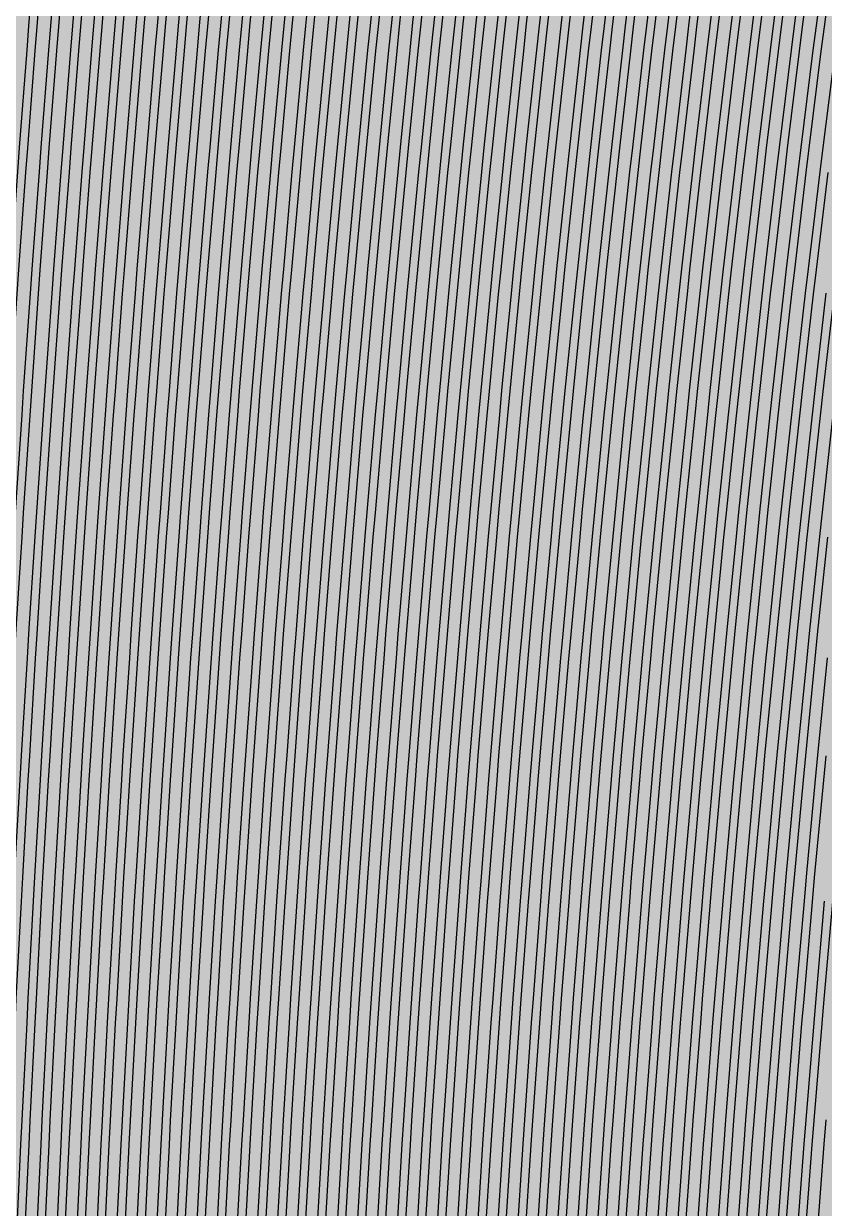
# Model space of a CAD drawing. Header units: metres. Extents: x -7220 to 10980, y -29667 to 1833.
# Drawn here: x 2197.5 to 2403.3, y -17289.4 to -16985 of the extents above; entities that cross this region are included whole.
import ezdxf

# ---------------------------------------------------------------- set-up
doc = ezdxf.new("R2010")
doc.units = ezdxf.units.M
doc.layers.add('Metal1', color=4, linetype='CONTINUOUS')
doc.layers.add('Polyimide', color=7, linetype='CONTINUOUS')

msp = doc.modelspace()

# ---------------------------------------------------------------- hatches: boundary and pattern name
at = {"layer": 'Polyimide'}
msp.add_hatch(color=7, dxfattribs=at).paths.add_polyline_path([(4099.45, -13861.55), (4142.64, -14152.77), (4214.18, -14438.35), (4313.36, -14715.55), (4439.24, -14981.69), (4590.59, -15234.21), (4765.97, -15470.68), (4963.68, -15688.82), (5181.82, -15886.53), (5418.29, -16061.91), (5670.81, -16213.26), (5936.95, -16339.14), (6214.15, -16438.32), (6499.73, -16509.85), (6790.95, -16553.05), (7085, -16567.5), (9980.38, -16567.5), (10058.79, -16571.35), (10136.45, -16582.87), (10212.6, -16601.95), (10286.52, -16628.4), (10357.49, -16661.96), (10424.83, -16702.32), (10487.89, -16749.09), (10546.06, -16801.81), (10598.78, -16859.98), (10645.55, -16923.04), (10685.91, -16990.38), (10719.48, -17061.35), (10745.93, -17135.27), (10765, -17211.43), (10776.52, -17289.08), (10780.38, -17367.5), (10780.38, -21957.3), (10741.61, -22012.91), (10705.97, -22070.59), (10673.58, -22130.14), (10644.53, -22191.39), (10618.92, -22254.16), (10596.82, -22318.25), (10578.3, -22383.46), (10563.41, -22449.6), (10552.21, -22516.46), (10544.72, -22583.84), (10540.97, -22651.53), (10540.97, -22719.32), (10544.72, -22787.01), (10552.21, -22854.38), (10563.41, -22921.24), (10578.3, -22987.38), (10596.82, -23052.6), (10618.92, -23116.68), (10644.53, -23179.45), (10673.58, -23240.71), (10705.97, -23300.26), (10741.61, -23357.93), (10780.38, -23413.54), (10780.38, -28667.5), (10776.52, -28745.91), (10765, -28823.57), (10745.93, -28899.73), (10719.48, -28973.65), (10685.91, -29044.62), (10645.55, -29111.96), (10598.78, -29175.01), (10546.06, -29233.19), (10487.89, -29285.91), (10424.83, -29332.68), (10357.49, -29373.04), (10286.52, -29406.6), (10212.6, -29433.05), (10136.45, -29452.13), (10058.79, -29463.65), (9980.38, -29467.5), (-6219.63, -29467.5), (-6298.04, -29463.65), (-6375.7, -29452.13), (-6451.85, -29433.05), (-6525.77, -29406.6), (-6596.74, -29373.04), (-6664.08, -29332.68), (-6727.14, -29285.91), (-6785.31, -29233.19), (-6838.03, -29175.01), (-6884.8, -29111.96), (-6925.16, -29044.62), (-6958.73, -28973.65), (-6985.18, -28899.73), (-7004.25, -28823.57), (-7015.77, -28745.91), (-7019.63, -28667.5), (-7019.63, -23426.32), (-6979.36, -23370.07), (-6942.33, -23311.63), (-6908.66, -23251.2), (-6878.45, -23188.96), (-6851.81, -23125.12), (-6828.81, -23059.88), (-6809.53, -22993.44), (-6794.04, -22926.02), (-6782.37, -22857.83), (-6774.57, -22789.09), (-6770.67, -22720.02), (-6770.67, -22650.84), (-6774.57, -22581.77), (-6782.37, -22513.03), (-6794.04, -22444.84), (-6809.53, -22377.42), (-6828.81, -22310.98), (-6851.81, -22245.74), (-6878.45, -22181.89), (-6908.66, -22119.66), (-6942.33, -22059.22), (-6979.36, -22000.79), (-7019.63, -21944.54), (-7019.63, -17367.5), (-7015.77, -17289.08), (-7004.25, -17211.43), (-6985.18, -17135.27), (-6958.73, -17061.35), (-6925.16, -16990.38), (-6884.8, -16923.04), (-6838.03, -16859.98), (-6785.31, -16801.81), (-6727.14, -16749.09), (-6664.08, -16702.32), (-6596.74, -16661.96), (-6525.77, -16628.4), (-6451.85, -16601.95), (-6375.7, -16582.87), (-6298.04, -16571.35), (-6219.63, -16567.5), (-3314, -16567.5), (-3019.95, -16553.05), (-2728.73, -16509.85), (-2443.15, -16438.32), (-2165.95, -16339.14), (-1899.81, -16213.26), (-1647.29, -16061.91), (-1410.82, -15886.53), (-1192.68, -15688.82), (-994.97, -15470.68), (-819.59, -15234.21), (-668.24, -14981.69), (-542.36, -14715.55), (-443.18, -14438.35), (-371.64, -14152.77), (-328.45, -13861.55), (-314, -13567.5), (-314, -13373.48), (-317.45, -13328.11), (-327.72, -13283.78), (-344.58, -13241.52), (-367.63, -13202.3), (-396.35, -13167.01), (-430.08, -13136.47), (-468.03, -13111.38), (-509.35, -13092.32), (-509.35, -13092.32), (-578.18, -13061.27), (-642.2, -13021.24), (-700.26, -12972.96), (-751.3, -12917.31), (-794.39, -12855.3), (-828.74, -12788.06), (-853.73, -12716.8), (-868.91, -12642.84), (-874, -12567.5), (-868.91, -12492.16), (-853.73, -12418.19), (-828.74, -12346.94), (-794.39, -12279.7), (-751.3, -12217.69), (-700.26, -12162.04), (-642.2, -12113.76), (-578.18, -12073.73), (-509.35, -12042.68), (-509.35, -12042.68), (-468.03, -12023.62), (-430.08, -11998.53), (-396.35, -11967.99), (-367.63, -11932.7), (-344.58, -11893.47), (-327.72, -11851.21), (-317.45, -11806.89), (-314, -11761.52), (-314, -11074.31), (-317.45, -11028.94), (-327.72, -10984.62), (-344.58, -10942.36), (-367.63, -10903.13), (-396.35, -10867.84), (-430.08, -10837.3), (-468.03, -10812.21), (-509.35, -10793.16), (-509.35, -10793.16), (-578.18, -10762.1), (-642.2, -10722.07), (-700.26, -10673.8), (-751.3, -10618.15), (-794.39, -10556.13), (-828.74, -10488.89), (-853.73, -10417.64), (-868.91, -10343.67), (-874, -10268.33), (-868.91, -10192.99), (-853.73, -10119.03), (-828.74, -10047.77), (-794.39, -9980.53), (-751.3, -9918.52), (-700.26, -9862.87), (-642.2, -9814.59), (-578.18, -9774.56), (-509.35, -9743.51), (-509.35, -9743.51), (-468.03, -9724.45), (-430.08, -9699.36), (-396.35, -9668.82), (-367.63, -9633.53), (-344.58, -9594.31), (-327.72, -9552.05), (-317.45, -9507.72), (-314, -9462.35), (-314, -8775.14), (-317.45, -8729.78), (-327.72, -8685.45), (-344.58, -8643.19), (-367.63, -8603.96), (-396.35, -8568.68), (-430.08, -8538.14), (-468.03, -8513.05), (-509.35, -8493.99), (-509.35, -8493.99), (-578.18, -8462.94), (-642.2, -8422.91), (-700.26, -8374.63), (-751.3, -8318.98), (-794.39, -8256.97), (-828.74, -8189.73), (-853.73, -8118.47), (-868.91, -8044.5), (-874, -7969.17), (-868.91, -7893.83), (-853.73, -7819.86), (-828.74, -7748.61), (-794.39, -7681.36), (-751.3, -7619.35), (-700.26, -7563.7), (-642.2, -7515.42), (-578.18, -7475.4), (-509.35, -7444.34), (-509.35, -7444.34), (-468.03, -7425.28), (-430.08, -7400.2), (-396.35, -7369.66), (-367.63, -7334.37), (-344.58, -7295.14), (-327.72, -7252.88), (-317.45, -7208.56), (-314, -7163.19), (-314, -6475.98), (-317.45, -6430.61), (-327.72, -6386.29), (-344.58, -6344.02), (-367.63, -6304.8), (-396.35, -6269.51), (-430.08, -6238.97), (-468.03, -6213.88), (-509.35, -6194.82), (-509.35, -6194.82), (-578.18, -6163.77), (-642.2, -6123.74), (-700.26, -6075.46), (-751.3, -6019.81), (-794.39, -5957.8), (-828.74, -5890.56), (-853.73, -5819.31), (-868.91, -5745.34), (-874, -5670), (-868.91, -5594.66), (-853.73, -5520.69), (-828.74, -5449.44), (-794.39, -5382.2), (-751.3, -5320.19), (-700.26, -5264.54), (-642.2, -5216.26), (-578.18, -5176.23), (-509.35, -5145.18), (-509.35, -5145.18), (-468.03, -5126.12), (-430.08, -5101.03), (-396.35, -5070.49), (-367.63, -5035.2), (-344.58, -4995.98), (-327.72, -4953.71), (-317.45, -4909.39), (-314, -4864.02), (-314, 380), (-314, 1532.5), (-269, 1532.5), (-268.78, 1525.63), (-268.1, 1518.79), (-266.98, 1512.02), (-265.42, 1505.32), (-263.43, 1498.75), (-261.01, 1492.32), (-258.17, 1486.06), (-254.93, 1480), (-251.3, 1474.17), (-247.3, 1468.58), (-242.94, 1463.27), (-238.25, 1458.25), (-233.23, 1453.56), (-227.92, 1449.2), (-222.33, 1445.2), (-216.5, 1441.57), (-210.44, 1438.33), (-204.18, 1435.49), (-197.75, 1433.07), (-191.18, 1431.08), (-184.48, 1429.52), (-177.71, 1428.4), (-170.87, 1427.72), (-164, 1427.5), (-157.13, 1427.72), (-150.29, 1428.4), (-143.52, 1429.52), (-136.82, 1431.08), (-130.25, 1433.07), (-123.82, 1435.49), (-117.56, 1438.33), (-111.5, 1441.57), (-105.67, 1445.2), (-100.08, 1449.2), (-94.77, 1453.56), (-89.75, 1458.25), (-85.06, 1463.27), (-80.7, 1468.58), (-76.7, 1474.17), (-73.07, 1480), (-69.83, 1486.06), (-66.99, 1492.32), (-64.57, 1498.75), (-62.58, 1505.32), (-61.02, 1512.02), (-59.9, 1518.79), (-59.22, 1525.63), (-59, 1532.5), (1786, 1532.5), (3835, 1532.5), (3835.21, 1539.04), (3835.86, 1545.55), (3836.92, 1552.01), (3838.41, 1558.38), (3840.31, 1564.64), (3842.61, 1570.77), (3845.31, 1576.73), (3848.4, 1582.5), (3851.85, 1588.06), (3855.66, 1593.38), (3859.82, 1598.43), (3864.29, 1603.21), (3869.07, 1607.68), (3874.12, 1611.84), (3879.44, 1615.65), (3885, 1619.1), (3890.77, 1622.19), (3896.73, 1624.89), (3902.86, 1627.19), (3909.12, 1629.09), (3915.49, 1630.58), (3921.95, 1631.64), (3928.46, 1632.29), (3935, 1632.5), (3941.54, 1632.29), (3948.05, 1631.64), (3954.51, 1630.58), (3960.88, 1629.09), (3967.14, 1627.19), (3973.27, 1624.89), (3979.23, 1622.19), (3985, 1619.1), (3990.56, 1615.65), (3995.88, 1611.84), (4000.93, 1607.68), (4005.71, 1603.21), (4010.18, 1598.43), (4014.34, 1593.38), (4018.15, 1588.06), (4021.6, 1582.5), (4024.69, 1576.73), (4027.39, 1570.77), (4029.69, 1564.64), (4031.59, 1558.38), (4033.08, 1552.01), (4034.14, 1545.55), (4034.79, 1539.04), (4035, 1532.5), (4085, 1532.5), (4085, 380), (4085, 330), (4085, -4864.02), (4088.45, -4909.39), (4098.72, -4953.71), (4115.58, -4995.98), (4138.63, -5035.2), (4167.35, -5070.49), (4201.08, -5101.03), (4239.03, -5126.12), (4280.35, -5145.18), (4280.35, -5145.18), (4349.18, -5176.23), (4413.2, -5216.26), (4471.26, -5264.54), (4522.3, -5320.19), (4565.39, -5382.2), (4599.74, -5449.44), (4624.73, -5520.69), (4639.91, -5594.66), (4645, -5670), (4639.91, -5745.34), (4624.73, -5819.31), (4599.74, -5890.56), (4565.39, -5957.8), (4522.3, -6019.81), (4471.26, -6075.46), (4413.2, -6123.74), (4349.18, -6163.77), (4280.35, -6194.82), (4239.03, -6213.88), (4201.08, -6238.97), (4167.35, -6269.51), (4138.63, -6304.8), (4115.58, -6344.02), (4098.72, -6386.29), (4088.45, -6430.61), (4085, -6475.98), (4085, -13567.5), (4099.45, -13861.55)])

# ---------------------------------------------------------------- linework, layer by layer
at = {"layer": 'Metal1'}
for points in [[(2180.16, -17298.01), (2181.25, -17273.02), (2181.54, -17266.76), (2182.71, -17241.77), (2183.02, -17235.52), (2184.28, -17210.53), (2184.61, -17204.28), (2185.96, -17179.28), (2186.31, -17173.03), (2187.76, -17148.04), (2188.13, -17141.79), (2189.66, -17116.79), (2190.05, -17110.54), (2191.67, -17085.55), (2192.09, -17079.3), (2193.8, -17054.31), (2194.24, -17048.05), (2196.04, -17023.06), (2196.5, -17016.81), (2198.4, -16991.82), (2198.88, -16985.56), (2200.87, -16960.57)], [(2202.87, -16960.73), (2200.88, -16985.72), (2200.39, -16991.97), (2198.5, -17016.96), (2198.04, -17023.21), (2196.23, -17048.19), (2195.79, -17054.44), (2194.08, -17079.43), (2193.67, -17085.68), (2192.05, -17110.67), (2191.65, -17116.92), (2190.12, -17141.91), (2189.75, -17148.16), (2188.31, -17173.14), (2187.96, -17179.39), (2186.61, -17204.38), (2186.28, -17210.63), (2185.02, -17235.62), (2184.71, -17241.87), (2183.53, -17266.86), (2183.25, -17273.1), (2182.16, -17298.09)], [(2185.34, -17298.01), (2186.46, -17273.01), (2186.75, -17266.76), (2187.95, -17241.77), (2188.26, -17235.52), (2189.56, -17210.53), (2189.89, -17204.27), (2191.27, -17179.28), (2191.63, -17173.03), (2193.1, -17148.04), (2193.48, -17141.79), (2195.05, -17116.79), (2195.45, -17110.54), (2197.11, -17085.55), (2197.53, -17079.3), (2199.28, -17054.3), (2199.73, -17048.05), (2201.57, -17023.06), (2202.04, -17016.81), (2203.98, -16991.82), (2204.48, -16985.56), (2206.51, -16960.57)], [(2208.5, -16960.74), (2206.47, -16985.72), (2205.97, -16991.97), (2204.04, -17016.96), (2203.57, -17023.21), (2201.72, -17048.2), (2201.27, -17054.45), (2199.53, -17079.43), (2199.1, -17085.68), (2197.45, -17110.67), (2197.04, -17116.92), (2195.48, -17141.91), (2195.1, -17148.16), (2193.63, -17173.15), (2193.27, -17179.39), (2191.89, -17204.38), (2191.55, -17210.63), (2190.26, -17235.62), (2189.95, -17241.87), (2188.74, -17266.86), (2188.45, -17273.11), (2187.34, -17298.09)], [(2190.56, -17298.01), (2191.7, -17273.01), (2192, -17266.76), (2193.23, -17241.77), (2193.55, -17235.52), (2194.88, -17210.53), (2195.22, -17204.27), (2196.64, -17179.28), (2197, -17173.03), (2198.51, -17148.04), (2198.9, -17141.78), (2200.51, -17116.79), (2200.92, -17110.54), (2202.62, -17085.55), (2203.05, -17079.29), (2204.85, -17054.3), (2205.31, -17048.05), (2207.2, -17023.06), (2207.68, -17016.8), (2209.67, -16991.81), (2210.18, -16985.56), (2212.26, -16960.57)], [(2214.25, -16960.74), (2212.17, -16985.72), (2211.66, -16991.97), (2209.67, -17016.96), (2209.19, -17023.21), (2207.3, -17048.2), (2206.84, -17054.45), (2205.05, -17079.44), (2204.61, -17085.68), (2202.92, -17110.67), (2202.5, -17116.92), (2200.9, -17141.91), (2200.51, -17148.16), (2199, -17173.15), (2198.63, -17179.4), (2197.22, -17204.38), (2196.87, -17210.63), (2195.55, -17235.62), (2195.23, -17241.87), (2193.99, -17266.86), (2193.7, -17273.11), (2192.55, -17298.1)], [(2195.69, -17298.01), (2196.85, -17273.01), (2197.15, -17266.76), (2198.4, -17241.77), (2198.73, -17235.52), (2200.07, -17210.52), (2200.42, -17204.27), (2201.86, -17179.28), (2202.23, -17173.03), (2203.77, -17148.04), (2204.16, -17141.78), (2205.79, -17116.79), (2206.21, -17110.54), (2207.93, -17085.55), (2208.38, -17079.29), (2210.2, -17054.3), (2210.66, -17048.05), (2212.58, -17023.06), (2213.07, -17016.8), (2215.09, -16991.81), (2215.61, -16985.56), (2217.72, -16960.57)], [(2219.71, -16960.74), (2217.6, -16985.73), (2217.08, -16991.98), (2215.07, -17016.96), (2214.57, -17023.21), (2212.66, -17048.2), (2212.19, -17054.45), (2210.37, -17079.44), (2209.93, -17085.69), (2208.2, -17110.67), (2207.79, -17116.92), (2206.16, -17141.91), (2205.76, -17148.16), (2204.23, -17173.15), (2203.86, -17179.4), (2202.42, -17204.39), (2202.07, -17210.63), (2200.73, -17235.62), (2200.4, -17241.87), (2199.15, -17266.86), (2198.85, -17273.11), (2197.69, -17298.1)], [(2200.82, -17298.01), (2202, -17273.01), (2202.3, -17266.76), (2203.58, -17241.77), (2203.91, -17235.52), (2205.27, -17210.52), (2205.63, -17204.27), (2207.09, -17179.28), (2207.46, -17173.03), (2209.02, -17148.03), (2209.42, -17141.78), (2211.07, -17116.79), (2211.5, -17110.54), (2213.25, -17085.55), (2213.7, -17079.29), (2215.54, -17054.3), (2216.02, -17048.05), (2217.97, -17023.06), (2218.46, -17016.8), (2220.51, -16991.81), (2221.04, -16985.56), (2223.18, -16960.57)], [(2225.17, -16960.74), (2223.03, -16985.73), (2222.5, -16991.98), (2220.46, -17016.96), (2219.96, -17023.21), (2218.01, -17048.2), (2217.54, -17054.45), (2215.69, -17079.44), (2215.24, -17085.69), (2213.49, -17110.67), (2213.07, -17116.92), (2211.42, -17141.91), (2211.02, -17148.16), (2209.46, -17173.15), (2209.08, -17179.4), (2207.62, -17204.39), (2207.27, -17210.63), (2205.9, -17235.62), (2205.57, -17241.87), (2204.3, -17266.86), (2204, -17273.11), (2202.82, -17298.1)], [(2205.95, -17298), (2207.15, -17273.01), (2207.46, -17266.76), (2208.75, -17241.77), (2209.08, -17235.51), (2210.47, -17210.52), (2210.83, -17204.27), (2212.31, -17179.28), (2212.69, -17173.03), (2214.27, -17148.03), (2214.68, -17141.78), (2216.36, -17116.79), (2216.79, -17110.54), (2218.56, -17085.54), (2219.02, -17079.29), (2220.89, -17054.3), (2221.38, -17048.05), (2223.35, -17023.06), (2223.86, -17016.8), (2225.93, -16991.81), (2226.47, -16985.56), (2228.64, -16960.57)], [(2230.64, -16960.74), (2228.46, -16985.73), (2227.93, -16991.98), (2225.85, -17016.96), (2225.34, -17023.21), (2223.37, -17048.2), (2222.89, -17054.45), (2221.01, -17079.44), (2220.56, -17085.69), (2218.78, -17110.68), (2218.35, -17116.93), (2216.68, -17141.91), (2216.27, -17148.16), (2214.69, -17173.15), (2214.31, -17179.4), (2212.82, -17204.39), (2212.47, -17210.64), (2211.08, -17235.62), (2210.75, -17241.87), (2209.46, -17266.86), (2209.14, -17273.11), (2207.95, -17298.1)], [(2211.08, -17298), (2212.3, -17273.01), (2212.61, -17266.76), (2213.92, -17241.77), (2214.26, -17235.51), (2215.67, -17210.52), (2216.03, -17204.27), (2217.53, -17179.28), (2217.92, -17173.02), (2219.52, -17148.03), (2219.94, -17141.78), (2221.64, -17116.79), (2222.08, -17110.53), (2223.88, -17085.54), (2224.34, -17079.29), (2226.24, -17054.3), (2226.73, -17048.04), (2228.73, -17023.05), (2229.25, -17016.8), (2231.36, -16991.81), (2231.9, -16985.56), (2234.11, -16960.56)], [(2236.1, -16960.74), (2233.89, -16985.73), (2233.35, -16991.98), (2231.24, -17016.97), (2230.73, -17023.22), (2228.73, -17048.2), (2228.24, -17054.45), (2226.34, -17079.44), (2225.87, -17085.69), (2224.07, -17110.68), (2223.63, -17116.93), (2221.93, -17141.91), (2221.52, -17148.16), (2219.92, -17173.15), (2219.53, -17179.4), (2218.03, -17204.39), (2217.66, -17210.64), (2216.26, -17235.62), (2215.92, -17241.87), (2214.61, -17266.86), (2214.29, -17273.11), (2213.08, -17298.1)], [(2216.22, -17298), (2217.45, -17273.01), (2217.77, -17266.76), (2219.09, -17241.77), (2219.44, -17235.51), (2220.86, -17210.52), (2221.23, -17204.27), (2222.76, -17179.28), (2223.15, -17173.02), (2224.78, -17148.03), (2225.2, -17141.78), (2226.92, -17116.79), (2227.37, -17110.53), (2229.19, -17085.54), (2229.66, -17079.29), (2231.59, -17054.3), (2232.09, -17048.04), (2234.12, -17023.05), (2234.64, -17016.8), (2236.78, -16991.81), (2237.33, -16985.55), (2239.57, -16960.56)], [(2241.56, -16960.74), (2239.32, -16985.73), (2238.77, -16991.98), (2236.63, -17016.97), (2236.11, -17023.22), (2234.08, -17048.2), (2233.59, -17054.45), (2231.66, -17079.44), (2231.19, -17085.69), (2229.36, -17110.68), (2228.92, -17116.93), (2227.19, -17141.91), (2226.77, -17148.16), (2225.15, -17173.15), (2224.76, -17179.4), (2223.23, -17204.39), (2222.86, -17210.64), (2221.44, -17235.63), (2221.09, -17241.87), (2219.76, -17266.86), (2219.44, -17273.11), (2218.21, -17298.1)], [(2221.35, -17298), (2222.59, -17273.01), (2222.92, -17266.76), (2224.27, -17241.77), (2224.62, -17235.51), (2226.06, -17210.52), (2226.44, -17204.27), (2227.98, -17179.28), (2228.38, -17173.02), (2230.03, -17148.03), (2230.46, -17141.78), (2232.21, -17116.79), (2232.66, -17110.53), (2234.51, -17085.54), (2234.99, -17079.29), (2236.94, -17054.3), (2237.44, -17048.04), (2239.5, -17023.05), (2240.03, -17016.8), (2242.2, -16991.81), (2242.76, -16985.55), (2245.03, -16960.56)], [(2247.02, -16960.75), (2244.75, -16985.73), (2244.19, -16991.98), (2242.03, -17016.97), (2241.5, -17023.22), (2239.44, -17048.21), (2238.93, -17054.46), (2236.98, -17079.44), (2236.5, -17085.69), (2234.65, -17110.68), (2234.2, -17116.93), (2232.45, -17141.92), (2232.03, -17148.16), (2230.38, -17173.15), (2229.98, -17179.4), (2228.43, -17204.39), (2228.06, -17210.64), (2226.61, -17235.63), (2226.26, -17241.88), (2224.92, -17266.86), (2224.59, -17273.11), (2223.34, -17298.1)], [(2226.48, -17298), (2227.74, -17273.01), (2228.07, -17266.76), (2229.44, -17241.76), (2229.79, -17235.51), (2231.26, -17210.52), (2231.64, -17204.27), (2233.21, -17179.28), (2233.61, -17173.02), (2235.28, -17148.03), (2235.71, -17141.78), (2237.49, -17116.79), (2237.95, -17110.53), (2239.82, -17085.54), (2240.31, -17079.29), (2242.29, -17054.3), (2242.8, -17048.04), (2244.89, -17023.05), (2245.43, -17016.8), (2247.62, -16991.81), (2248.19, -16985.55), (2250.49, -16960.56)], [(2252.48, -16960.75), (2250.18, -16985.73), (2249.61, -16991.98), (2247.42, -17016.97), (2246.88, -17023.22), (2244.79, -17048.21), (2244.28, -17054.46), (2242.3, -17079.44), (2241.82, -17085.69), (2239.94, -17110.68), (2239.48, -17116.93), (2237.71, -17141.92), (2237.28, -17148.17), (2235.61, -17173.15), (2235.2, -17179.4), (2233.64, -17204.39), (2233.26, -17210.64), (2231.79, -17235.63), (2231.44, -17241.88), (2230.07, -17266.86), (2229.74, -17273.11), (2228.48, -17298.1)], [(2231.61, -17298), (2232.89, -17273.01), (2233.23, -17266.76), (2234.61, -17241.76), (2234.97, -17235.51), (2236.46, -17210.52), (2236.84, -17204.27), (2238.43, -17179.27), (2238.84, -17173.02), (2240.54, -17148.03), (2240.97, -17141.78), (2242.77, -17116.78), (2243.23, -17110.53), (2245.14, -17085.54), (2245.63, -17079.29), (2247.64, -17054.3), (2248.16, -17048.04), (2250.27, -17023.05), (2250.82, -17016.8), (2253.04, -16991.81), (2253.62, -16985.55), (2255.95, -16960.56)], [(2257.94, -16960.75), (2255.61, -16985.73), (2255.04, -16991.98), (2252.81, -17016.97), (2252.27, -17023.22), (2250.15, -17048.21), (2249.63, -17054.46), (2247.62, -17079.44), (2247.13, -17085.69), (2245.23, -17110.68), (2244.77, -17116.93), (2242.97, -17141.92), (2242.53, -17148.17), (2240.84, -17173.15), (2240.43, -17179.4), (2238.84, -17204.39), (2238.45, -17210.64), (2236.97, -17235.63), (2236.61, -17241.88), (2235.22, -17266.86), (2234.89, -17273.11), (2233.61, -17298.1)], [(2236.74, -17298), (2238.04, -17273.01), (2238.38, -17266.76), (2239.78, -17241.76), (2240.15, -17235.51), (2241.65, -17210.52), (2242.04, -17204.27), (2243.66, -17179.27), (2244.07, -17173.02), (2245.79, -17148.03), (2246.23, -17141.77), (2248.05, -17116.78), (2248.52, -17110.53), (2250.45, -17085.54), (2250.95, -17079.28), (2252.99, -17054.29), (2253.51, -17048.04), (2255.66, -17023.05), (2256.21, -17016.79), (2258.47, -16991.8), (2259.05, -16985.55), (2261.41, -16960.56)], [(2263.4, -16960.75), (2261.04, -16985.74), (2260.46, -16991.99), (2258.2, -17016.97), (2257.65, -17023.22), (2255.5, -17048.21), (2254.98, -17054.46), (2252.94, -17079.45), (2252.45, -17085.7), (2250.52, -17110.68), (2250.05, -17116.93), (2248.23, -17141.92), (2247.78, -17148.17), (2246.07, -17173.16), (2245.65, -17179.4), (2244.04, -17204.39), (2243.65, -17210.64), (2242.14, -17235.63), (2241.78, -17241.88), (2240.38, -17266.87), (2240.04, -17273.11), (2238.74, -17298.1)], [(2241.87, -17298), (2243.19, -17273.01), (2243.53, -17266.75), (2244.96, -17241.76), (2245.33, -17235.51), (2246.85, -17210.52), (2247.25, -17204.26), (2248.88, -17179.27), (2249.3, -17173.02), (2251.04, -17148.03), (2251.49, -17141.77), (2253.34, -17116.78), (2253.81, -17110.53), (2255.77, -17085.54), (2256.27, -17079.28), (2258.34, -17054.29), (2258.87, -17048.04), (2261.04, -17023.05), (2261.6, -17016.79), (2263.89, -16991.8), (2264.48, -16985.55), (2266.88, -16960.56)], [(2268.87, -16960.75), (2266.47, -16985.74), (2265.88, -16991.99), (2263.59, -17016.97), (2263.04, -17023.22), (2260.86, -17048.21), (2260.33, -17054.46), (2258.27, -17079.45), (2257.76, -17085.7), (2255.81, -17110.68), (2255.33, -17116.93), (2253.49, -17141.92), (2253.04, -17148.17), (2251.3, -17173.16), (2250.88, -17179.41), (2249.24, -17204.39), (2248.85, -17210.64), (2247.32, -17235.63), (2246.95, -17241.88), (2245.53, -17266.87), (2245.19, -17273.11), (2243.87, -17298.1)], [(2247.06, -17298), (2248.4, -17273.01), (2248.75, -17266.75), (2250.19, -17241.76), (2250.57, -17235.51), (2252.12, -17210.52), (2252.53, -17204.26), (2254.19, -17179.27), (2254.62, -17173.02), (2256.39, -17148.03), (2256.85, -17141.77), (2258.73, -17116.78), (2259.21, -17110.53), (2261.2, -17085.54), (2261.72, -17079.28), (2263.82, -17054.29), (2264.36, -17048.04), (2266.57, -17023.05), (2267.14, -17016.79), (2269.47, -16991.8), (2270.07, -16985.55), (2272.51, -16960.56)], [(2274.5, -16960.75), (2272.06, -16985.74), (2271.46, -16991.99), (2269.13, -17016.97), (2268.56, -17023.23), (2266.35, -17048.21), (2265.81, -17054.46), (2263.71, -17079.45), (2263.2, -17085.7), (2261.21, -17110.68), (2260.72, -17116.93), (2258.84, -17141.92), (2258.38, -17148.17), (2256.61, -17173.16), (2256.18, -17179.41), (2254.52, -17204.39), (2254.12, -17210.64), (2252.57, -17235.63), (2252.19, -17241.88), (2250.74, -17266.87), (2250.39, -17273.12), (2249.05, -17298.1)], [(2252.27, -17298), (2253.64, -17273.01), (2254, -17266.75), (2255.47, -17241.76), (2255.86, -17235.51), (2257.45, -17210.52), (2257.86, -17204.26), (2259.55, -17179.27), (2259.99, -17173.02), (2261.8, -17148.03), (2262.27, -17141.77), (2264.19, -17116.78), (2264.68, -17110.53), (2266.71, -17085.54), (2267.24, -17079.28), (2269.38, -17054.29), (2269.94, -17048.03), (2272.2, -17023.05), (2272.78, -17016.79), (2275.16, -16991.8), (2275.77, -16985.54), (2278.26, -16960.55)], [(2280.25, -16960.76), (2277.76, -16985.74), (2277.15, -16991.99), (2274.77, -17016.98), (2274.19, -17023.23), (2271.93, -17048.21), (2271.38, -17054.46), (2269.23, -17079.45), (2268.71, -17085.7), (2266.68, -17110.69), (2266.18, -17116.94), (2264.26, -17141.92), (2263.8, -17148.17), (2261.99, -17173.16), (2261.55, -17179.41), (2259.85, -17204.4), (2259.44, -17210.64), (2257.85, -17235.63), (2257.47, -17241.88), (2255.99, -17266.87), (2255.64, -17273.12), (2254.27, -17298.1)], [(2257.4, -17298), (2258.79, -17273), (2259.15, -17266.75), (2260.65, -17241.76), (2261.04, -17235.51), (2262.64, -17210.51), (2263.06, -17204.26), (2264.78, -17179.27), (2265.22, -17173.02), (2267.05, -17148.02), (2267.53, -17141.77), (2269.47, -17116.78), (2269.97, -17110.52), (2272.03, -17085.53), (2272.56, -17079.28), (2274.73, -17054.29), (2275.29, -17048.03), (2277.58, -17023.04), (2278.17, -17016.79), (2280.58, -16991.8), (2281.2, -16985.54), (2283.72, -16960.55)], [(2285.71, -16960.76), (2283.19, -16985.74), (2282.57, -16991.99), (2280.16, -17016.98), (2279.57, -17023.23), (2277.28, -17048.21), (2276.73, -17054.46), (2274.55, -17079.45), (2274.02, -17085.7), (2271.96, -17110.69), (2271.46, -17116.94), (2269.52, -17141.92), (2269.05, -17148.17), (2267.22, -17173.16), (2266.77, -17179.41), (2265.05, -17204.4), (2264.64, -17210.65), (2263.03, -17235.63), (2262.64, -17241.88), (2261.15, -17266.87), (2260.79, -17273.12), (2259.4, -17298.11)], [(2262.53, -17298), (2263.94, -17273), (2264.3, -17266.75), (2265.82, -17241.76), (2266.21, -17235.51), (2267.84, -17210.51), (2268.26, -17204.26), (2270, -17179.27), (2270.45, -17173.01), (2272.31, -17148.02), (2272.78, -17141.77), (2274.75, -17116.78), (2275.26, -17110.52), (2277.35, -17085.53), (2277.88, -17079.28), (2280.08, -17054.29), (2280.65, -17048.03), (2282.97, -17023.04), (2283.56, -17016.79), (2286, -16991.8), (2286.63, -16985.54), (2289.18, -16960.55)], [(2291.17, -16960.76), (2288.62, -16985.74), (2287.99, -16991.99), (2285.55, -17016.98), (2284.96, -17023.23), (2282.64, -17048.22), (2282.08, -17054.47), (2279.87, -17079.45), (2279.34, -17085.7), (2277.25, -17110.69), (2276.75, -17116.94), (2274.78, -17141.92), (2274.3, -17148.17), (2272.45, -17173.16), (2272, -17179.41), (2270.26, -17204.4), (2269.84, -17210.65), (2268.21, -17235.63), (2267.82, -17241.88), (2266.3, -17266.87), (2265.94, -17273.12), (2264.53, -17298.11)], [(2267.67, -17298), (2269.09, -17273), (2269.46, -17266.75), (2270.99, -17241.76), (2271.39, -17235.5), (2273.04, -17210.51), (2273.46, -17204.26), (2275.23, -17179.27), (2275.68, -17173.01), (2277.56, -17148.02), (2278.04, -17141.77), (2280.04, -17116.78), (2280.55, -17110.52), (2282.66, -17085.53), (2283.2, -17079.28), (2285.43, -17054.29), (2286, -17048.03), (2288.35, -17023.04), (2288.96, -17016.79), (2291.42, -16991.8), (2292.06, -16985.54), (2294.65, -16960.55)], [(2296.63, -16960.76), (2294.05, -16985.74), (2293.41, -16992), (2290.95, -17016.98), (2290.34, -17023.23), (2288, -17048.22), (2287.42, -17054.47), (2285.2, -17079.45), (2284.65, -17085.7), (2282.54, -17110.69), (2282.03, -17116.94), (2280.04, -17141.92), (2279.55, -17148.18), (2277.68, -17173.16), (2277.22, -17179.41), (2275.46, -17204.4), (2275.03, -17210.65), (2273.39, -17235.63), (2272.99, -17241.88), (2271.45, -17266.87), (2271.08, -17273.12), (2269.66, -17298.11)], [(2272.8, -17297.99), (2274.24, -17273), (2274.61, -17266.75), (2276.16, -17241.76), (2276.57, -17235.5), (2278.24, -17210.51), (2278.67, -17204.26), (2280.45, -17179.27), (2280.91, -17173.01), (2282.81, -17148.02), (2283.3, -17141.77), (2285.32, -17116.78), (2285.84, -17110.52), (2287.98, -17085.53), (2288.53, -17079.28), (2290.78, -17054.29), (2291.36, -17048.03), (2293.74, -17023.04), (2294.35, -17016.78), (2296.85, -16991.8), (2297.49, -16985.54), (2300.11, -16960.55)], [(2302.1, -16960.76), (2299.48, -16985.75), (2298.84, -16992), (2296.34, -17016.98), (2295.73, -17023.23), (2293.35, -17048.22), (2292.77, -17054.47), (2290.52, -17079.45), (2289.97, -17085.7), (2287.83, -17110.69), (2287.31, -17116.94), (2285.3, -17141.93), (2284.81, -17148.18), (2282.91, -17173.16), (2282.45, -17179.41), (2280.66, -17204.4), (2280.23, -17210.65), (2278.56, -17235.63), (2278.16, -17241.88), (2276.61, -17266.87), (2276.23, -17273.12), (2274.79, -17298.11)], [(2277.93, -17297.99), (2279.39, -17273), (2279.77, -17266.75), (2281.34, -17241.76), (2281.74, -17235.5), (2283.43, -17210.51), (2283.87, -17204.26), (2285.68, -17179.27), (2286.14, -17173.01), (2288.06, -17148.02), (2288.56, -17141.77), (2290.6, -17116.78), (2291.13, -17110.52), (2293.29, -17085.53), (2293.85, -17079.28), (2296.13, -17054.29), (2296.72, -17048.03), (2299.12, -17023.04), (2299.74, -17016.78), (2302.27, -16991.79), (2302.92, -16985.54), (2305.57, -16960.55)], [(2307.56, -16960.76), (2304.91, -16985.75), (2304.26, -16992), (2301.73, -17016.98), (2301.11, -17023.23), (2298.71, -17048.22), (2298.12, -17054.47), (2295.84, -17079.45), (2295.28, -17085.71), (2293.12, -17110.69), (2292.6, -17116.94), (2290.55, -17141.93), (2290.06, -17148.18), (2288.14, -17173.16), (2287.67, -17179.41), (2285.87, -17204.4), (2285.43, -17210.65), (2283.74, -17235.64), (2283.33, -17241.89), (2281.76, -17266.87), (2281.38, -17273.12), (2279.93, -17298.11)], [(2283.06, -17297.99), (2284.54, -17273), (2284.92, -17266.75), (2286.51, -17241.76), (2286.92, -17235.5), (2288.63, -17210.51), (2289.07, -17204.26), (2290.9, -17179.27), (2291.37, -17173.01), (2293.32, -17148.02), (2293.82, -17141.77), (2295.89, -17116.78), (2296.42, -17110.52), (2298.61, -17085.53), (2299.17, -17079.27), (2301.48, -17054.28), (2302.07, -17048.03), (2304.51, -17023.04), (2305.13, -17016.78), (2307.69, -16991.79), (2308.35, -16985.54), (2311.03, -16960.55)], [(2313.02, -16960.76), (2310.34, -16985.75), (2309.68, -16992), (2307.12, -17016.98), (2306.5, -17023.24), (2304.06, -17048.22), (2303.47, -17054.47), (2301.16, -17079.46), (2300.6, -17085.71), (2298.41, -17110.69), (2297.88, -17116.94), (2295.81, -17141.93), (2295.31, -17148.18), (2293.37, -17173.16), (2292.89, -17179.41), (2291.07, -17204.4), (2290.63, -17210.65), (2288.92, -17235.64), (2288.51, -17241.89), (2286.92, -17266.87), (2286.53, -17273.12), (2285.06, -17298.11)], [(2288.19, -17297.99), (2289.68, -17273), (2290.07, -17266.75), (2291.68, -17241.76), (2292.1, -17235.5), (2293.83, -17210.51), (2294.28, -17204.26), (2296.12, -17179.27), (2296.6, -17173.01), (2298.57, -17148.02), (2299.08, -17141.76), (2301.17, -17116.77), (2301.71, -17110.52), (2303.92, -17085.53), (2304.49, -17079.27), (2306.83, -17054.28), (2307.43, -17048.03), (2309.89, -17023.04), (2310.52, -17016.78), (2313.11, -16991.79), (2313.78, -16985.54), (2316.49, -16960.55)], [(2318.48, -16960.77), (2315.77, -16985.75), (2315.1, -16992), (2312.51, -17016.98), (2311.88, -17023.24), (2309.42, -17048.22), (2308.82, -17054.47), (2306.48, -17079.46), (2305.91, -17085.71), (2303.7, -17110.69), (2303.16, -17116.94), (2301.07, -17141.93), (2300.56, -17148.18), (2298.6, -17173.16), (2298.12, -17179.42), (2296.27, -17204.4), (2295.82, -17210.65), (2294.1, -17235.64), (2293.68, -17241.89), (2292.07, -17266.87), (2291.68, -17273.12), (2290.19, -17298.11)], [(2293.33, -17297.99), (2294.83, -17273), (2295.23, -17266.75), (2296.85, -17241.76), (2297.28, -17235.5), (2299.03, -17210.51), (2299.48, -17204.26), (2301.35, -17179.26), (2301.83, -17173.01), (2303.82, -17148.02), (2304.34, -17141.76), (2306.45, -17116.77), (2307, -17110.52), (2309.24, -17085.53), (2309.81, -17079.27), (2312.18, -17054.28), (2312.79, -17048.03), (2315.28, -17023.04), (2315.92, -17016.78), (2318.53, -16991.79), (2319.21, -16985.53), (2321.95, -16960.55)], [(2323.94, -16960.77), (2321.19, -16985.75), (2320.52, -16992), (2317.91, -17016.99), (2317.27, -17023.24), (2314.78, -17048.22), (2314.17, -17054.47), (2311.8, -17079.46), (2311.23, -17085.71), (2308.99, -17110.69), (2308.45, -17116.94), (2306.33, -17141.93), (2305.82, -17148.18), (2303.83, -17173.17), (2303.34, -17179.42), (2301.47, -17204.4), (2301.02, -17210.65), (2299.27, -17235.64), (2298.85, -17241.89), (2297.22, -17266.87), (2296.83, -17273.12), (2295.32, -17298.11)], [(2298.46, -17297.99), (2299.98, -17273), (2300.38, -17266.75), (2302.03, -17241.75), (2302.45, -17235.5), (2304.22, -17210.51), (2304.68, -17204.25), (2306.57, -17179.26), (2307.06, -17173.01), (2309.08, -17148.02), (2309.6, -17141.76), (2311.74, -17116.77), (2312.29, -17110.52), (2314.55, -17085.53), (2315.13, -17079.27), (2317.53, -17054.28), (2318.14, -17048.02), (2320.66, -17023.04), (2321.31, -17016.78), (2323.96, -16991.79), (2324.64, -16985.53), (2327.42, -16960.54)], [(2329.4, -16960.77), (2326.62, -16985.75), (2325.95, -16992), (2323.3, -17016.99), (2322.65, -17023.24), (2320.13, -17048.22), (2319.52, -17054.47), (2317.13, -17079.46), (2316.54, -17085.71), (2314.28, -17110.69), (2313.73, -17116.95), (2311.59, -17141.93), (2311.07, -17148.18), (2309.06, -17173.17), (2308.57, -17179.42), (2306.68, -17204.4), (2306.22, -17210.65), (2304.45, -17235.64), (2304.02, -17241.89), (2302.38, -17266.87), (2301.98, -17273.12), (2300.45, -17298.11)], [(2303.59, -17297.99), (2305.13, -17273), (2305.53, -17266.74), (2307.2, -17241.75), (2307.63, -17235.5), (2309.42, -17210.51), (2309.88, -17204.25), (2311.8, -17179.26), (2312.29, -17173.01), (2314.33, -17148.02), (2314.85, -17141.76), (2317.02, -17116.77), (2317.58, -17110.52), (2319.87, -17085.53), (2320.46, -17079.27), (2322.88, -17054.28), (2323.5, -17048.02), (2326.05, -17023.03), (2326.7, -17016.78), (2329.38, -16991.79), (2330.07, -16985.53), (2332.88, -16960.54)], [(2334.87, -16960.77), (2332.05, -16985.75), (2331.37, -16992.01), (2328.69, -17016.99), (2328.04, -17023.24), (2325.49, -17048.22), (2324.87, -17054.48), (2322.45, -17079.46), (2321.86, -17085.71), (2319.57, -17110.7), (2319.01, -17116.95), (2316.85, -17141.93), (2316.32, -17148.18), (2314.28, -17173.17), (2313.79, -17179.42), (2311.88, -17204.4), (2311.42, -17210.65), (2309.63, -17235.64), (2309.2, -17241.89), (2307.53, -17266.88), (2307.13, -17273.13), (2305.59, -17298.11)], [(2308.77, -17297.99), (2310.34, -17273), (2310.75, -17266.74), (2312.44, -17241.75), (2312.88, -17235.5), (2314.69, -17210.51), (2315.16, -17204.25), (2317.11, -17179.26), (2317.61, -17173.01), (2319.68, -17148.02), (2320.21, -17141.76), (2322.41, -17116.77), (2322.97, -17110.51), (2325.3, -17085.52), (2325.9, -17079.27), (2328.36, -17054.28), (2328.99, -17048.02), (2331.58, -17023.03), (2332.24, -17016.78), (2334.96, -16991.79), (2335.66, -16985.53), (2338.51, -16960.54)], [(2340.5, -16960.77), (2337.65, -16985.75), (2336.95, -16992.01), (2334.23, -17016.99), (2333.56, -17023.24), (2330.98, -17048.23), (2330.35, -17054.48), (2327.89, -17079.46), (2327.29, -17085.71), (2324.97, -17110.7), (2324.4, -17116.95), (2322.2, -17141.93), (2321.67, -17148.18), (2319.6, -17173.17), (2319.1, -17179.42), (2317.16, -17204.4), (2316.69, -17210.65), (2314.87, -17235.64), (2314.43, -17241.89), (2312.74, -17266.88), (2312.33, -17273.13), (2310.77, -17298.11)], [(2313.99, -17297.99), (2315.58, -17273), (2316, -17266.74), (2317.72, -17241.75), (2318.16, -17235.5), (2320.01, -17210.51), (2320.49, -17204.25), (2322.47, -17179.26), (2322.98, -17173), (2325.09, -17148.01), (2325.63, -17141.76), (2327.87, -17116.77), (2328.44, -17110.51), (2330.81, -17085.52), (2331.42, -17079.27), (2333.92, -17054.28), (2334.57, -17048.02), (2337.2, -17023.03), (2337.88, -17016.77), (2340.65, -16991.79), (2341.36, -16985.53), (2344.26, -16960.54)], [(2346.25, -16960.77), (2343.34, -16985.76), (2342.63, -16992.01), (2339.87, -17016.99), (2339.19, -17023.24), (2336.56, -17048.23), (2335.91, -17054.48), (2333.41, -17079.46), (2332.8, -17085.71), (2330.44, -17110.7), (2329.86, -17116.95), (2327.62, -17141.93), (2327.08, -17148.19), (2324.97, -17173.17), (2324.46, -17179.42), (2322.49, -17204.41), (2322.01, -17210.66), (2320.16, -17235.64), (2319.71, -17241.89), (2317.99, -17266.88), (2317.58, -17273.13), (2315.98, -17298.11)], [(2319.12, -17297.99), (2320.73, -17273), (2321.15, -17266.74), (2322.89, -17241.75), (2323.34, -17235.5), (2325.21, -17210.51), (2325.7, -17204.25), (2327.69, -17179.26), (2328.21, -17173), (2330.34, -17148.01), (2330.89, -17141.76), (2333.15, -17116.77), (2333.73, -17110.51), (2336.13, -17085.52), (2336.74, -17079.27), (2339.27, -17054.28), (2339.92, -17048.02), (2342.59, -17023.03), (2343.27, -17016.77), (2346.07, -16991.79), (2346.79, -16985.53), (2349.72, -16960.54)], [(2351.71, -16960.78), (2348.77, -16985.76), (2348.06, -16992.01), (2345.26, -17016.99), (2344.57, -17023.25), (2341.91, -17048.23), (2341.26, -17054.48), (2338.73, -17079.46), (2338.12, -17085.72), (2335.73, -17110.7), (2335.14, -17116.95), (2332.88, -17141.94), (2332.33, -17148.19), (2330.2, -17173.17), (2329.69, -17179.42), (2327.69, -17204.41), (2327.21, -17210.66), (2325.34, -17235.64), (2324.89, -17241.89), (2323.14, -17266.88), (2322.73, -17273.13), (2321.11, -17298.11)], [(2324.25, -17297.99), (2325.88, -17273), (2326.3, -17266.74), (2328.06, -17241.75), (2328.52, -17235.5), (2330.41, -17210.5), (2330.9, -17204.25), (2332.92, -17179.26), (2333.44, -17173), (2335.59, -17148.01), (2336.15, -17141.76), (2338.43, -17116.77), (2339.02, -17110.51), (2341.44, -17085.52), (2342.07, -17079.26), (2344.62, -17054.28), (2345.28, -17048.02), (2347.97, -17023.03), (2348.66, -17016.77), (2351.49, -16991.78), (2352.22, -16985.53), (2355.19, -16960.54)], [(2357.17, -16960.78), (2354.2, -16985.76), (2353.48, -16992.01), (2350.65, -17016.99), (2349.96, -17023.25), (2347.27, -17048.23), (2346.61, -17054.48), (2344.06, -17079.47), (2343.43, -17085.72), (2341.01, -17110.7), (2340.43, -17116.95), (2338.14, -17141.94), (2337.59, -17148.19), (2335.43, -17173.17), (2334.91, -17179.42), (2332.89, -17204.41), (2332.4, -17210.66), (2330.51, -17235.64), (2330.06, -17241.89), (2328.3, -17266.88), (2327.87, -17273.13), (2326.25, -17298.11)], [(2329.38, -17297.99), (2331.03, -17273), (2331.46, -17266.74), (2333.24, -17241.75), (2333.7, -17235.49), (2335.61, -17210.5), (2336.1, -17204.25), (2338.14, -17179.26), (2338.67, -17173), (2340.85, -17148.01), (2341.41, -17141.76), (2343.72, -17116.77), (2344.31, -17110.51), (2346.76, -17085.52), (2347.39, -17079.26), (2349.97, -17054.27), (2350.63, -17048.02), (2353.35, -17023.03), (2354.05, -17016.77), (2356.91, -16991.78), (2357.65, -16985.52), (2360.65, -16960.54)], [(2362.63, -16960.78), (2359.63, -16985.76), (2358.9, -16992.01), (2356.04, -17017), (2355.34, -17023.25), (2352.62, -17048.23), (2351.96, -17054.48), (2349.38, -17079.47), (2348.75, -17085.72), (2346.3, -17110.7), (2345.71, -17116.95), (2343.4, -17141.94), (2342.84, -17148.19), (2340.66, -17173.17), (2340.14, -17179.42), (2338.09, -17204.41), (2337.6, -17210.66), (2335.69, -17235.64), (2335.23, -17241.89), (2333.45, -17266.88), (2333.02, -17273.13), (2331.38, -17298.12)], [(2334.51, -17297.99), (2336.18, -17273), (2336.61, -17266.74), (2338.41, -17241.75), (2338.87, -17235.49), (2340.8, -17210.5), (2341.3, -17204.25), (2343.37, -17179.26), (2343.9, -17173), (2346.1, -17148.01), (2346.67, -17141.75), (2349, -17116.77), (2349.6, -17110.51), (2352.07, -17085.52), (2352.71, -17079.26), (2355.32, -17054.27), (2355.99, -17048.02), (2358.74, -17023.03), (2359.45, -17016.77), (2362.34, -16991.78), (2363.08, -16985.52), (2366.11, -16960.54)], [(2368.1, -16960.78), (2365.06, -16985.76), (2364.32, -16992.01), (2361.43, -17017), (2360.73, -17023.25), (2357.98, -17048.23), (2357.31, -17054.48), (2354.7, -17079.47), (2354.06, -17085.72), (2351.59, -17110.7), (2350.99, -17116.95), (2348.66, -17141.94), (2348.09, -17148.19), (2345.89, -17173.17), (2345.36, -17179.42), (2343.3, -17204.41), (2342.8, -17210.66), (2340.87, -17235.65), (2340.4, -17241.9), (2338.61, -17266.88), (2338.17, -17273.13), (2336.51, -17298.12)], [(2339.64, -17297.99), (2341.33, -17272.99), (2341.76, -17266.74), (2343.58, -17241.75), (2344.05, -17235.49), (2346, -17210.5), (2346.51, -17204.25), (2348.59, -17179.26), (2349.13, -17173), (2351.35, -17148.01), (2351.93, -17141.75), (2354.28, -17116.77), (2354.89, -17110.51), (2357.39, -17085.52), (2358.03, -17079.26), (2360.67, -17054.27), (2361.35, -17048.01), (2364.12, -17023.03), (2364.84, -17016.77), (2367.76, -16991.78), (2368.51, -16985.52), (2371.57, -16960.53)], [(2373.56, -16960.78), (2370.49, -16985.76), (2369.74, -16992.02), (2366.82, -17017), (2366.11, -17023.25), (2363.33, -17048.23), (2362.66, -17054.49), (2360.02, -17079.47), (2359.38, -17085.72), (2356.88, -17110.7), (2356.27, -17116.96), (2353.92, -17141.94), (2353.34, -17148.19), (2351.12, -17173.17), (2350.58, -17179.43), (2348.5, -17204.41), (2348, -17210.66), (2346.05, -17235.65), (2345.58, -17241.9), (2343.76, -17266.88), (2343.32, -17273.13), (2341.64, -17298.12)], [(2344.78, -17297.98), (2346.48, -17272.99), (2346.92, -17266.74), (2348.75, -17241.75), (2349.23, -17235.49), (2351.2, -17210.5), (2351.71, -17204.25), (2353.82, -17179.26), (2354.36, -17173), (2356.6, -17148.01), (2357.18, -17141.75), (2359.57, -17116.76), (2360.18, -17110.51), (2362.7, -17085.52), (2363.35, -17079.26), (2366.02, -17054.27), (2366.7, -17048.01), (2369.51, -17023.03), (2370.23, -17016.77), (2373.18, -16991.78), (2373.94, -16985.52), (2377.03, -16960.53)], [(2379.02, -16960.78), (2375.92, -16985.76), (2375.17, -16992.02), (2372.22, -17017), (2371.5, -17023.25), (2368.69, -17048.23), (2368.01, -17054.49), (2365.34, -17079.47), (2364.69, -17085.72), (2362.17, -17110.7), (2361.56, -17116.96), (2359.18, -17141.94), (2358.6, -17148.19), (2356.35, -17173.18), (2355.81, -17179.43), (2353.7, -17204.41), (2353.19, -17210.66), (2351.22, -17235.65), (2350.75, -17241.9), (2348.91, -17266.88), (2348.47, -17273.13), (2346.77, -17298.12)], [(2349.91, -17297.98), (2351.63, -17272.99), (2352.07, -17266.74), (2353.93, -17241.75), (2354.41, -17235.49), (2356.4, -17210.5), (2356.91, -17204.24), (2359.04, -17179.26), (2359.59, -17173), (2361.86, -17148.01), (2362.44, -17141.75), (2364.85, -17116.76), (2365.47, -17110.51), (2368.02, -17085.52), (2368.68, -17079.26), (2371.37, -17054.27), (2372.06, -17048.01), (2374.89, -17023.03), (2375.62, -17016.77), (2378.6, -16991.78), (2379.37, -16985.52), (2382.5, -16960.53)], [(2384.48, -16960.78), (2381.35, -16985.76), (2380.59, -16992.02), (2377.61, -17017), (2376.88, -17023.25), (2374.05, -17048.24), (2373.35, -17054.49), (2370.66, -17079.47), (2370.01, -17085.72), (2367.46, -17110.71), (2366.84, -17116.96), (2364.43, -17141.94), (2363.85, -17148.19), (2361.58, -17173.18), (2361.03, -17179.43), (2358.91, -17204.41), (2358.39, -17210.66), (2356.4, -17235.65), (2355.92, -17241.9), (2354.07, -17266.88), (2353.62, -17273.13), (2351.9, -17298.12)], [(2355.04, -17297.98), (2356.78, -17272.99), (2357.23, -17266.74), (2359.1, -17241.75), (2359.58, -17235.49), (2361.59, -17210.5), (2362.12, -17204.24), (2364.26, -17179.25), (2364.82, -17173), (2367.11, -17148.01), (2367.7, -17141.75), (2370.13, -17116.76), (2370.76, -17110.5), (2373.33, -17085.52), (2374, -17079.26), (2376.72, -17054.27), (2377.41, -17048.01), (2380.28, -17023.02), (2381.01, -17016.76), (2384.03, -16991.78), (2384.8, -16985.52), (2387.96, -16960.53)], [(2389.94, -16960.79), (2386.78, -16985.77), (2386.01, -16992.02), (2383, -17017), (2382.27, -17023.25), (2379.4, -17048.24), (2378.7, -17054.49), (2375.99, -17079.47), (2375.32, -17085.72), (2372.75, -17110.71), (2372.12, -17116.96), (2369.69, -17141.94), (2369.1, -17148.19), (2366.81, -17173.18), (2366.26, -17179.43), (2364.11, -17204.41), (2363.59, -17210.66), (2361.58, -17235.65), (2361.09, -17241.9), (2359.22, -17266.88), (2358.77, -17273.13), (2357.04, -17298.12)], [(2360.17, -17297.98), (2361.92, -17272.99), (2362.38, -17266.74), (2364.27, -17241.75), (2364.76, -17235.49), (2366.79, -17210.5), (2367.32, -17204.24), (2369.49, -17179.25), (2370.05, -17173), (2372.36, -17148.01), (2372.96, -17141.75), (2375.42, -17116.76), (2376.05, -17110.5), (2378.65, -17085.52), (2379.32, -17079.26), (2382.06, -17054.27), (2382.77, -17048.01), (2385.66, -17023.02), (2386.41, -17016.76), (2389.45, -16991.78), (2390.23, -16985.52), (2393.42, -16960.53)], [(2395.4, -16960.79), (2392.21, -16985.77), (2391.43, -16992.02), (2388.39, -17017), (2387.65, -17023.26), (2384.76, -17048.24), (2384.05, -17054.49), (2381.31, -17079.47), (2380.64, -17085.73), (2378.04, -17110.71), (2377.41, -17116.96), (2374.95, -17141.94), (2374.35, -17148.19), (2372.04, -17173.18), (2371.48, -17179.43), (2369.31, -17204.41), (2368.79, -17210.66), (2366.76, -17235.65), (2366.26, -17241.9), (2364.37, -17266.88), (2363.92, -17273.13), (2362.17, -17298.12)], [(2365.3, -17297.98), (2367.07, -17272.99), (2367.53, -17266.74), (2369.44, -17241.75), (2369.94, -17235.49), (2371.99, -17210.5), (2372.52, -17204.24), (2374.71, -17179.25), (2375.28, -17173), (2377.62, -17148.01), (2378.22, -17141.75), (2380.7, -17116.76), (2381.34, -17110.5), (2383.97, -17085.51), (2384.64, -17079.26), (2387.41, -17054.27), (2388.13, -17048.01), (2391.05, -17023.02), (2391.8, -17016.76), (2394.87, -16991.78), (2395.66, -16985.52), (2398.88, -16960.53)], [(2400.86, -16960.79), (2397.64, -16985.77), (2396.85, -16992.02), (2393.78, -17017), (2393.03, -17023.26), (2390.11, -17048.24), (2389.4, -17054.49), (2386.63, -17079.47), (2385.95, -17085.73), (2383.33, -17110.71), (2382.69, -17116.96), (2380.21, -17141.94), (2379.61, -17148.2), (2377.27, -17173.18), (2376.71, -17179.43), (2374.51, -17204.41), (2373.98, -17210.67), (2371.93, -17235.65), (2371.44, -17241.9), (2369.53, -17266.89), (2369.07, -17273.14), (2367.3, -17298.12)], [(2370.49, -17297.98), (2372.28, -17272.99), (2372.75, -17266.73), (2374.68, -17241.74), (2375.18, -17235.49), (2377.26, -17210.5), (2377.8, -17204.24), (2380.02, -17179.25), (2380.6, -17172.99), (2382.96, -17148.01), (2383.58, -17141.75), (2386.09, -17116.76), (2386.74, -17110.5), (2389.4, -17085.51), (2390.08, -17079.25), (2392.89, -17054.27), (2393.62, -17048.01), (2396.58, -17023.02), (2397.34, -17016.76), (2400.45, -16991.77), (2401.25, -16985.51), (2404.52, -16960.53)], [(2406.5, -16960.79), (2403.23, -16985.77), (2402.43, -16992.02), (2399.32, -17017.01), (2398.56, -17023.26), (2395.6, -17048.24), (2394.88, -17054.49), (2392.07, -17079.48), (2391.39, -17085.73), (2388.73, -17110.71), (2388.08, -17116.96), (2385.57, -17141.95), (2384.95, -17148.2), (2382.59, -17173.18), (2382.01, -17179.43), (2379.79, -17204.42), (2379.25, -17210.67), (2377.18, -17235.65), (2376.67, -17241.9), (2374.74, -17266.89), (2374.27, -17273.14), (2372.48, -17298.12)], [(2375.7, -17297.98), (2377.52, -17272.99), (2378, -17266.73), (2379.96, -17241.74), (2380.47, -17235.49), (2382.58, -17210.5), (2383.13, -17204.24), (2385.39, -17179.25), (2385.97, -17172.99), (2388.37, -17148), (2389, -17141.75), (2391.55, -17116.76), (2392.21, -17110.5), (2394.91, -17085.51), (2395.61, -17079.25), (2398.46, -17054.27), (2399.2, -17048.01), (2402.2, -17023.02), (2402.98, -17016.76), (2406.14, -16991.77)], [(2404.19, -17023.26), (2401.18, -17048.24), (2400.45, -17054.5), (2397.59, -17079.48), (2396.9, -17085.73), (2394.2, -17110.71), (2393.54, -17116.96), (2390.99, -17141.95), (2390.37, -17148.2), (2387.96, -17173.18), (2387.38, -17179.43), (2385.12, -17204.42), (2384.57, -17210.67), (2382.46, -17235.65), (2381.95, -17241.9), (2379.99, -17266.89), (2379.52, -17273.14), (2377.7, -17298.12)], [(2380.83, -17297.98), (2382.67, -17272.99), (2383.15, -17266.73), (2385.13, -17241.74), (2385.65, -17235.49), (2387.78, -17210.5), (2388.33, -17204.24), (2390.61, -17179.25), (2391.2, -17172.99), (2393.63, -17148), (2394.25, -17141.75), (2396.83, -17116.76), (2397.5, -17110.5), (2400.23, -17085.51), (2400.93, -17079.25), (2403.81, -17054.26)], [(2405.8, -17054.5), (2402.92, -17079.48), (2402.21, -17085.73), (2399.49, -17110.71), (2398.82, -17116.97), (2396.24, -17141.95), (2395.62, -17148.2), (2393.19, -17173.18), (2392.6, -17179.43), (2390.32, -17204.42), (2389.77, -17210.67), (2387.64, -17235.65), (2387.13, -17241.9), (2385.14, -17266.89), (2384.67, -17273.14), (2382.83, -17298.12)], [(2385.96, -17297.98), (2387.82, -17272.99), (2388.3, -17266.73), (2390.31, -17241.74), (2390.83, -17235.49), (2392.98, -17210.5), (2393.53, -17204.24), (2395.84, -17179.25), (2396.43, -17172.99), (2398.88, -17148), (2399.51, -17141.74), (2402.12, -17116.76), (2402.79, -17110.5), (2405.54, -17085.51)], [(2404.1, -17116.97), (2401.5, -17141.95), (2400.87, -17148.2), (2398.42, -17173.18), (2397.83, -17179.44), (2395.53, -17204.42), (2394.97, -17210.67), (2392.82, -17235.65), (2392.3, -17241.9), (2390.3, -17266.89), (2389.81, -17273.14), (2387.96, -17298.12)], [(2391.1, -17297.98), (2392.97, -17272.99), (2393.46, -17266.73), (2395.48, -17241.74), (2396, -17235.48), (2398.18, -17210.5), (2398.74, -17204.24), (2401.06, -17179.25), (2401.66, -17172.99), (2404.13, -17148)], [(2403.65, -17173.18), (2403.05, -17179.44), (2400.73, -17204.42), (2400.17, -17210.67), (2398, -17235.65), (2397.47, -17241.91), (2395.45, -17266.89), (2394.96, -17273.14), (2393.09, -17298.12)], [(2396.23, -17297.98), (2398.12, -17272.99), (2398.61, -17266.73), (2400.65, -17241.74), (2401.18, -17235.48), (2403.37, -17210.49)], [(2405.36, -17210.67), (2403.17, -17235.66), (2402.64, -17241.91), (2400.6, -17266.89), (2400.11, -17273.14), (2398.22, -17298.13)], [(2401.36, -17297.98), (2403.27, -17272.99), (2403.76, -17266.73)]]:
    msp.add_lwpolyline(points, dxfattribs=at)

doc.saveas('drawing.dxf')
